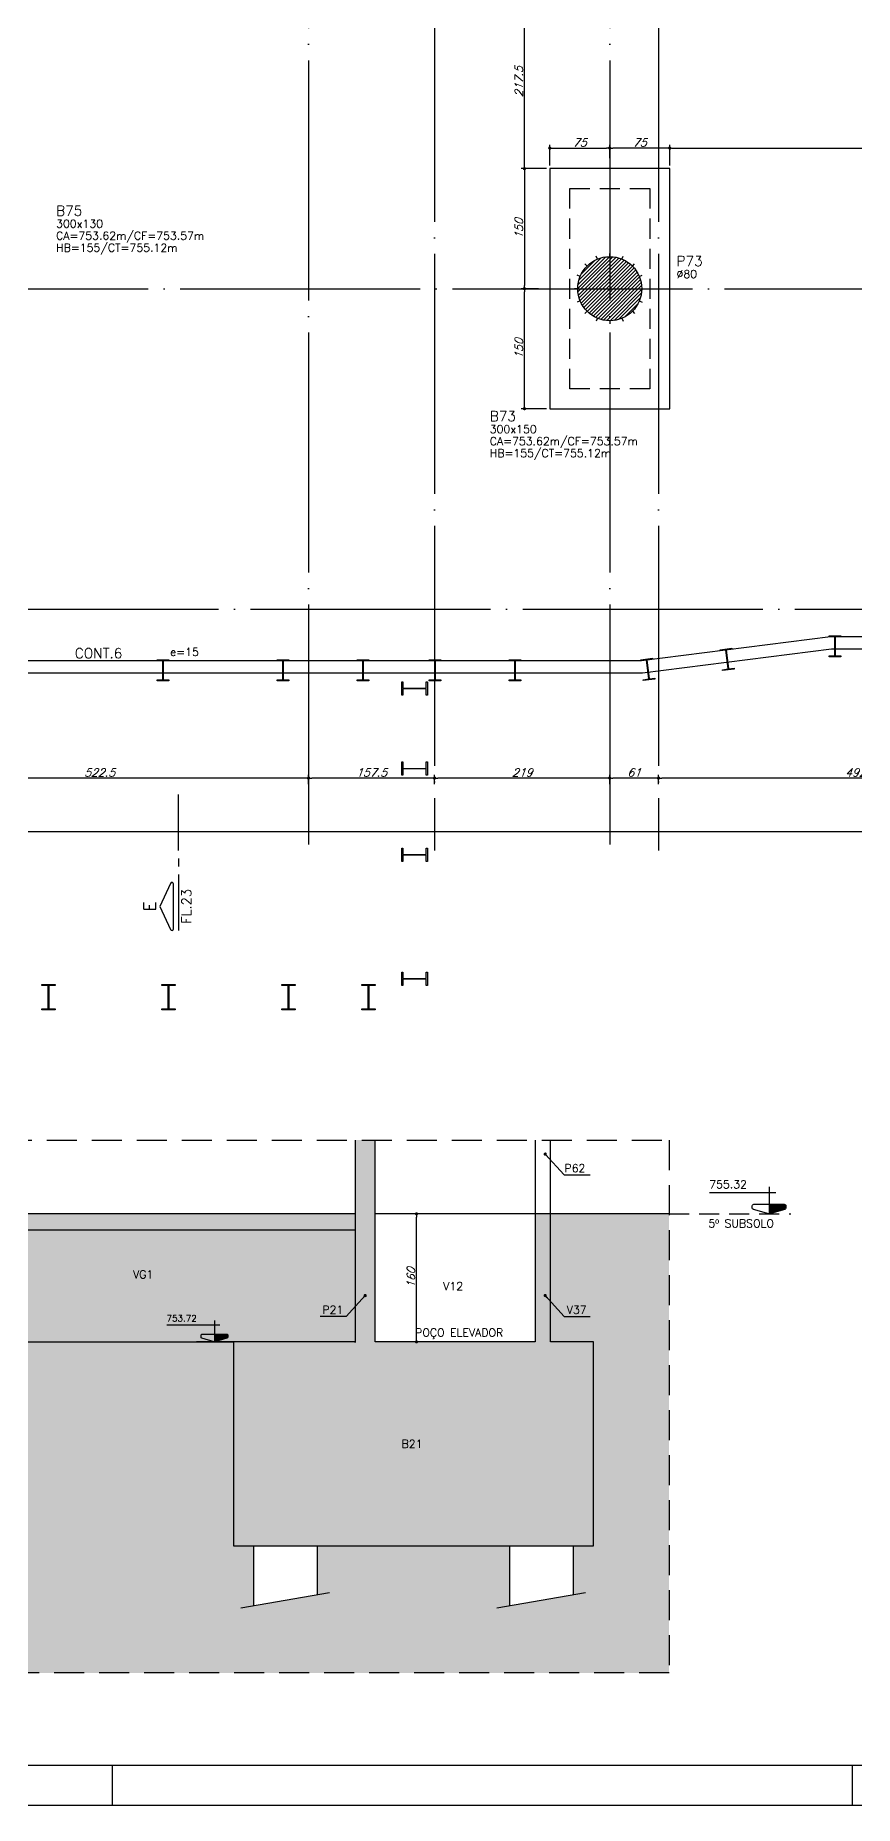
# Model space of a CAD drawing. Header units: millimetres. Extents: x -4137 to 5508, y -2380 to 3650.
# Drawn here: x 787 to 1811, y -2380 to -168 of the extents above; entities that cross this region are included whole.
import ezdxf
from ezdxf.enums import TextEntityAlignment as Align

# ---------------------------------------------------------------- set-up
doc = ezdxf.new("R2010")
doc.units = ezdxf.units.MM
doc.header["$LTSCALE"] = 50
for name, pattern in [('ACAD_ISO04W100', [30, 24, -3, 0, -3]), ('DASHED', [0.75, 0.5, -0.25]), ('EIXO', [6.8, 6, -0.4, 0, -0.4]), ('HIDDEN', [0.375, 0.25, -0.125])]:
    doc.linetypes.add(name, pattern=pattern)
doc.layers.add('A-DETL-MBND', color=5, linetype='Continuous', lineweight=9)
for name, color, linetype in [('F-AUX', 2, 'Continuous'), ('F-AUX-RED', 1, 'Continuous'), ('F-BLOCOS', 3, 'Continuous'), ('F-BLOCOS-DIM', 2, 'Continuous'), ('F-BLOCOS-NOME', 3, 'Continuous'), ('F-CORTE', 4, 'Continuous'), ('F-CORTE-INDICAÇÃO', 4, 'Continuous'), ('F-COTAS', 106, 'Continuous'), ('F-EIXO', 12, 'EIXO'), ('F-EIXOS-DET', 1, 'Continuous'), ('F-ESTACAS-BARRETE', 2, 'Continuous'), ('F-HATCH', 1, 'Continuous'), ('F-LEADER', 1, 'Continuous'), ('F-MARGEM', 1, 'Continuous'), ('F-NÍVEL-VISTA', 2, 'Continuous'), ('F-PARC-DIM', 2, 'Continuous'), ('F-PARC-NOME', 4, 'Continuous'), ('F-PILARES-DIM', 172, 'Continuous'), ('F-PILARES-HACH', 174, 'Continuous'), ('F-PILARES-N', 170, 'Continuous'), ('F-PILARES-NASCE', 4, 'Continuous'), ('F-PILARES-NOME', 170, 'Continuous'), ('F-PM_EST', 1, 'Continuous'), ('F-SOLIDO', 71, 'Continuous'), ('F-TEXTO', 6, 'Continuous'), ('F-VIGAS', 3, 'Continuous'), ('F-VIGAS-DIM', 2, 'Continuous'), ('F-VISTA', 2, 'Continuous')]:
    doc.layers.add(name, color=color, linetype=linetype)
doc.styles.add('CP-TEXT-INCL', font='simplex.shx', dxfattribs={"oblique": 20})
doc.styles.add('MCP', font='simplex.shx')
doc.styles.add('ROMANS', font='simplex.shx')
doc.styles.get("Standard").update_dxf_attribs({"font": 'simplex.shx'})
doc.dimstyles.new('CP-COTAS-50', dxfattribs={"dimscale": 0.8, "dimtxt": 12.5, "dimasz": 5, "dimexe": 5, "dimexo": 5, "dimgap": 2.5, "dimtad": 1, "dimdec": 1, "dimdsep": 46, "dimtxsty": 'CP-TEXT-INCL', "dimblk1": 'DOT', "dimblk2": 'DOT', "dimsah": 1, "dimcen": 9, "dimclrd": 256, "dimclre": 256, "dimclrt": 256, "dimadec": 0, "dimazin": 0, "dimtfac": 1, "dimtdec": 1, "dimtmove": 2, "dimatfit": 3, "dimldrblk": 'DOT', "dimfxl": 0, "dimtolj": 1, "dimarcsym": 0})

# ---------------------------------------------------------------- blocks, each defined once
blk = doc.blocks.new('A0-4L_900')
at = {"layer": 'F-MARGEM', "color": 2}
for p, q in [((100.4, 1), (100.4, 0)), ((118.9, 1), (118.9, 0))]:
    blk.add_line(p, q, dxfattribs=at)
blk.add_lwpolyline([(0, 0), (0, 90), (192.9, 90), (192.9, 0)], close=True, dxfattribs=at)
at = {"layer": 'F-MARGEM', "color": 7}
blk.add_lwpolyline([(2.5, 89), (191.9, 89), (191.9, 1), (2.5, 1)], close=True, dxfattribs=at)
blk = doc.blocks.new('*U10')
at = {"layer": 'F-CORTE-INDICAÇÃO'}
for p, q in [((-100, 0), (-170, 0)), ((-80, 0), (-90, 0)), ((-70, 0), (0, 0))]:
    blk.add_line(p, q, dxfattribs=at)
blk.add_lwpolyline([(-112, 6, 0.802585), (-111.2, 9.8), (-140, 23.3), (-168.8, 9.8, 0.802585), (-168, 6)], format="xyb", close=True, dxfattribs=at)
at = {"layer": 'F-CORTE-INDICAÇÃO', "style": 'ROMANS'}
blk.add_attdef('CORTE', text='', height=15, dxfattribs=at).set_placement((-140, 35.8), align=Align.MIDDLE_CENTER)
at = {"layer": 'F-CORTE-INDICAÇÃO', "color": 2, "style": 'ROMANS'}
blk.add_attdef('FOLHA', text='', height=12, dxfattribs=at).set_placement((-140, -10), align=Align.MIDDLE_CENTER)
blk = doc.blocks.new('*U32')
at = {"layer": 'F-EIXO'}
blk.add_line((0, 0), (0, -3126.4), dxfattribs=at)
at = {"layer": 'F-TEXTO', "style": 'ROMANS'}
blk.add_attdef('EIXO', text='', height=17.5, rotation=360, dxfattribs=at).set_placement((0, 28.2), align=Align.MIDDLE_CENTER)
blk = doc.blocks.new('*U4')
at = {"layer": 'F-EIXO'}
blk.add_line((0, 0), (7197, 0), dxfattribs=at)
at = {"layer": 'F-TEXTO', "style": 'ROMANS'}
blk.add_attdef('EIXO', text='', height=17.5, dxfattribs=at).set_placement((-28.2072, 0), align=Align.MIDDLE_CENTER)
blk = doc.blocks.new('*U5')
at = {"layer": 'F-EIXO'}
blk.add_line((0, 0), (7285, 0), dxfattribs=at)
at = {"layer": 'F-TEXTO', "style": 'ROMANS'}
blk.add_attdef('EIXO', text='', height=17.5, dxfattribs=at).set_placement((-28.2072, 0), align=Align.MIDDLE_CENTER)
blk = doc.blocks.new('*U28')
at = {"layer": 'F-EIXO'}
blk.add_line((0, 0), (0, -3027.9), dxfattribs=at)
at = {"layer": 'F-TEXTO', "style": 'ROMANS'}
blk.add_attdef('EIXO', text='', height=17.5, rotation=360, dxfattribs=at).set_placement((0, 28.2), align=Align.MIDDLE_CENTER)
blk = doc.blocks.new('*U30')
at = {"layer": 'F-EIXO'}
blk.add_line((0, 0), (0, -3027.9), dxfattribs=at)
at = {"layer": 'F-TEXTO', "style": 'ROMANS'}
blk.add_attdef('EIXO', text='', height=17.5, rotation=360, dxfattribs=at).set_placement((0, 28.2), align=Align.MIDDLE_CENTER)
blk = doc.blocks.new('A$C10EB3C7A')
at = {"layer": 'F-EIXO', "linetype": 'Continuous'}
for name, p in [('*U32', (1285.5, 1939.8)), ('*U32', (1565.5, 1939.8)), ('*U30', (1128, 1841.4)), ('*U28', (1504.5, 1841.4)), ('*U5', (-3793.7, -484.5)), ('*U4', (-3705.8, -885))]:
    blk.add_blockref(name, p, dxfattribs=at)
blk = doc.blocks.new('_DOT')
at = {"color": 0, "linetype": 'ByBlock'}
blk.add_line((-0.5, 0), (-1, 0), dxfattribs=at)
at = {"color": 0, "linetype": 'ByBlock', "const_width": 0.5}
blk.add_lwpolyline([(-0.25, 0, 1), (0.25, 0, 1)], format="xyb", close=True, dxfattribs=at)
blk = doc.blocks.new('*D34')
at = {"layer": 'DEFPOINTS', "color": 0, "linetype": 'Continuous', "transparency": 16777216}
for p in [(-3540, -934.5), (3264.5, -934.5), (3264.5, -1162.9)]:
    blk.add_point(p, dxfattribs=at)
at = {"layer": 'F-COTAS', "linetype": 'Continuous', "lineweight": -2, "transparency": 16777216}
for p, q in [((-3540, -938.5), (-3540, -1166.9)), ((3264.5, -938.5), (3264.5, -1166.9)), ((-3536, -1162.9), (3260.5, -1162.9))]:
    blk.add_line(p, q, dxfattribs=at)
at = {"layer": 'F-COTAS', "linetype": 'Continuous', "lineweight": -2, "transparency": 16777216, "xscale": 4, "yscale": 4, "zscale": 4, "rotation": 180}
blk.add_blockref('_DOT', (-3540, -1162.9), dxfattribs=at)
at = {"layer": 'F-COTAS', "linetype": 'Continuous', "lineweight": -2, "transparency": 16777216, "xscale": 4, "yscale": 4, "zscale": 4}
blk.add_blockref('_DOT', (3264.5, -1162.9), dxfattribs=at)
at = {"layer": 'F-COTAS', "linetype": 'Continuous', "transparency": 16777216, "insert": (-137.8, -1155.9), "char_height": 10, "attachment_point": 5, "style": 'CP-TEXT-INCL'}
blk.add_mtext('\\A1;6804.5', dxfattribs=at)
blk = doc.blocks.new('*D40')
at = {"layer": 'DEFPOINTS', "color": 0, "linetype": 'Continuous', "transparency": 16777216}
for p in [(1565.5, -1096.2), (1565.5, -1107.8), (2057.5, -1107.8)]:
    blk.add_point(p, dxfattribs=at)
at = {"layer": 'F-COTAS', "linetype": 'Continuous', "lineweight": -2, "transparency": 16777216}
for p, q in [((1565.5, -1103.8), (1565.5, -1092.2)), ((2053.5, -1096.2), (1569.5, -1096.2)), ((2057.5, -1103.8), (2057.5, -1092.2))]:
    blk.add_line(p, q, dxfattribs=at)
at = {"layer": 'F-COTAS', "linetype": 'Continuous', "lineweight": -2, "transparency": 16777216, "xscale": 4, "yscale": 4, "zscale": 4, "rotation": 180}
blk.add_blockref('_DOT', (1565.5, -1096.2), dxfattribs=at)
at = {"layer": 'F-COTAS', "linetype": 'Continuous', "lineweight": -2, "transparency": 16777216, "xscale": 4, "yscale": 4, "zscale": 4}
blk.add_blockref('_DOT', (2057.5, -1096.2), dxfattribs=at)
at = {"layer": 'F-COTAS', "linetype": 'Continuous', "transparency": 16777216, "insert": (1811.5, -1089.2), "char_height": 10, "attachment_point": 5, "style": 'CP-TEXT-INCL'}
blk.add_mtext('\\A1;492', dxfattribs=at)
blk = doc.blocks.new('*D41')
at = {"layer": 'DEFPOINTS', "color": 0, "linetype": 'Continuous', "transparency": 16777216}
for p in [(1504.5, -1096.2), (1504.5, -1107.8), (1565.5, -1107.8)]:
    blk.add_point(p, dxfattribs=at)
at = {"layer": 'F-COTAS', "linetype": 'Continuous', "lineweight": -2, "transparency": 16777216}
for p, q in [((1504.5, -1103.8), (1504.5, -1092.2)), ((1561.5, -1096.2), (1508.5, -1096.2)), ((1565.5, -1103.8), (1565.5, -1092.2))]:
    blk.add_line(p, q, dxfattribs=at)
at = {"layer": 'F-COTAS', "linetype": 'Continuous', "lineweight": -2, "transparency": 16777216, "xscale": 4, "yscale": 4, "zscale": 4, "rotation": 180}
blk.add_blockref('_DOT', (1504.5, -1096.2), dxfattribs=at)
at = {"layer": 'F-COTAS', "linetype": 'Continuous', "lineweight": -2, "transparency": 16777216, "xscale": 4, "yscale": 4, "zscale": 4}
blk.add_blockref('_DOT', (1565.5, -1096.2), dxfattribs=at)
at = {"layer": 'F-COTAS', "linetype": 'Continuous', "transparency": 16777216, "insert": (1535, -1089.2), "char_height": 10, "attachment_point": 5, "style": 'CP-TEXT-INCL'}
blk.add_mtext('\\A1;61', dxfattribs=at)
blk = doc.blocks.new('*D42')
at = {"layer": 'DEFPOINTS', "color": 0, "linetype": 'Continuous', "transparency": 16777216}
for p in [(1285.5, -1096.2), (1285.5, -1107.8), (1504.5, -1107.8)]:
    blk.add_point(p, dxfattribs=at)
at = {"layer": 'F-COTAS', "linetype": 'Continuous', "lineweight": -2, "transparency": 16777216}
for p, q in [((1285.5, -1103.8), (1285.5, -1092.2)), ((1500.5, -1096.2), (1289.5, -1096.2)), ((1504.5, -1103.8), (1504.5, -1092.2))]:
    blk.add_line(p, q, dxfattribs=at)
at = {"layer": 'F-COTAS', "linetype": 'Continuous', "lineweight": -2, "transparency": 16777216, "xscale": 4, "yscale": 4, "zscale": 4, "rotation": 180}
blk.add_blockref('_DOT', (1285.5, -1096.2), dxfattribs=at)
at = {"layer": 'F-COTAS', "linetype": 'Continuous', "lineweight": -2, "transparency": 16777216, "xscale": 4, "yscale": 4, "zscale": 4}
blk.add_blockref('_DOT', (1504.5, -1096.2), dxfattribs=at)
at = {"layer": 'F-COTAS', "linetype": 'Continuous', "transparency": 16777216, "insert": (1395, -1089.2), "char_height": 10, "attachment_point": 5, "style": 'CP-TEXT-INCL'}
blk.add_mtext('\\A1;219', dxfattribs=at)
blk = doc.blocks.new('*D43')
at = {"layer": 'DEFPOINTS', "color": 0, "linetype": 'Continuous', "transparency": 16777216}
for p in [(1128, -1096.2), (1128, -1107.8), (1285.5, -1107.8)]:
    blk.add_point(p, dxfattribs=at)
at = {"layer": 'F-COTAS', "linetype": 'Continuous', "lineweight": -2, "transparency": 16777216}
for p, q in [((1128, -1103.8), (1128, -1092.2)), ((1281.5, -1096.2), (1132, -1096.2)), ((1285.5, -1103.8), (1285.5, -1092.2))]:
    blk.add_line(p, q, dxfattribs=at)
at = {"layer": 'F-COTAS', "linetype": 'Continuous', "lineweight": -2, "transparency": 16777216, "xscale": 4, "yscale": 4, "zscale": 4, "rotation": 180}
blk.add_blockref('_DOT', (1128, -1096.2), dxfattribs=at)
at = {"layer": 'F-COTAS', "linetype": 'Continuous', "lineweight": -2, "transparency": 16777216, "xscale": 4, "yscale": 4, "zscale": 4}
blk.add_blockref('_DOT', (1285.5, -1096.2), dxfattribs=at)
at = {"layer": 'F-COTAS', "linetype": 'Continuous', "transparency": 16777216, "insert": (1206.7, -1089.2), "char_height": 10, "attachment_point": 5, "style": 'CP-TEXT-INCL'}
blk.add_mtext('\\A1;157.5', dxfattribs=at)
blk = doc.blocks.new('*D44')
at = {"layer": 'DEFPOINTS', "color": 0, "linetype": 'Continuous', "transparency": 16777216}
for p in [(605.5, -1096.2), (605.5, -1107.8), (1128, -1107.8)]:
    blk.add_point(p, dxfattribs=at)
at = {"layer": 'F-COTAS', "linetype": 'Continuous', "lineweight": -2, "transparency": 16777216}
for p, q in [((605.5, -1103.8), (605.5, -1092.2)), ((1124, -1096.2), (609.5, -1096.2)), ((1128, -1103.8), (1128, -1092.2))]:
    blk.add_line(p, q, dxfattribs=at)
at = {"layer": 'F-COTAS', "linetype": 'Continuous', "lineweight": -2, "transparency": 16777216, "xscale": 4, "yscale": 4, "zscale": 4, "rotation": 180}
blk.add_blockref('_DOT', (605.5, -1096.2), dxfattribs=at)
at = {"layer": 'F-COTAS', "linetype": 'Continuous', "lineweight": -2, "transparency": 16777216, "xscale": 4, "yscale": 4, "zscale": 4}
blk.add_blockref('_DOT', (1128, -1096.2), dxfattribs=at)
at = {"layer": 'F-COTAS', "linetype": 'Continuous', "transparency": 16777216, "insert": (866.7, -1089.2), "char_height": 10, "attachment_point": 5, "style": 'CP-TEXT-INCL'}
blk.add_mtext('\\A1;522.5', dxfattribs=at)
blk = doc.blocks.new('Nível - Vista')
at = {"layer": 'F-NÍVEL-VISTA'}
blk.add_hatch(color=71, dxfattribs=at).paths.add_polyline_path([(0, 0.238), (-0.38, 0.238, 0.414214), (-0.42, 0.198), (-0.42, 0.148, 0.331206), (-0.391, 0.11), (-0.011, 0.002, 0.072993), (0, 0)])
at = {"layer": 'F-NÍVEL-VISTA', "color": 2}
for p, q in [((-0.168, 0.521), (1.493, 0.521)), ((0, 0.67), (0, 0))]:
    blk.add_line(p, q, dxfattribs=at)
blk.add_lwpolyline([(-0.011, 0.002, 0.146769), (0.011, 0.002), (0.391, 0.11, 0.331206), (0.42, 0.148), (0.42, 0.198, 0.414214), (0.38, 0.238), (-0.38, 0.238, 0.414214), (-0.42, 0.198), (-0.42, 0.148, 0.331206), (-0.391, 0.11), (-0.011, 0.002, 0.146769), (0.011, 0.002)], format="xyb", dxfattribs=at)
at = {"layer": 'F-TEXTO', "color": 3, "style": 'MCP'}
for tag, p in [('NÍVEL', (1.026, 0.636)), ('NÍVEL_DETALHE', (1.02, 0.186))]:
    blk.add_attdef(tag, text='', height=0.2, dxfattribs=at).set_placement(p, align=Align.CENTER)
blk = doc.blocks.new('*D123')
at = {"layer": 'DEFPOINTS', "color": 0, "transparency": 16777216}
for p in [(1263, -1640.8), (1263, -1640.8), (1263, -1800.8)]:
    blk.add_point(p, dxfattribs=at)
at = {"layer": 'F-COTAS', "lineweight": -2, "transparency": 16777216}
blk.add_line((1263, -1796.8), (1263, -1644.8), dxfattribs=at)
at = {"layer": 'F-COTAS', "lineweight": -2, "transparency": 16777216, "xscale": 4, "yscale": 4, "zscale": 4}
for p, rotation in [((1263, -1640.8), 90), ((1263, -1800.8), 270)]:
    blk.add_blockref('_DOT', p, dxfattribs=dict(at, rotation=rotation))
at = {"layer": 'F-COTAS', "transparency": 16777216, "insert": (1256, -1720.8), "char_height": 10, "attachment_point": 5, "rotation": 90, "style": 'CP-TEXT-INCL'}
blk.add_mtext('\\A1;160', dxfattribs=at)
blk = doc.blocks.new('*D159')
at = {"layer": 'DEFPOINTS', "color": 0, "transparency": 16777216}
for p in [(1397.9, -484.5), (1404.2, -484.5), (1429.5, -634.5)]:
    blk.add_point(p, dxfattribs=at)
at = {"layer": 'F-COTAS', "lineweight": -2, "transparency": 16777216}
for p, q in [((1400.2, -484.5), (1393.9, -484.5)), ((1397.9, -630.5), (1397.9, -488.5)), ((1425.5, -634.5), (1393.9, -634.5))]:
    blk.add_line(p, q, dxfattribs=at)
at = {"layer": 'F-COTAS', "lineweight": -2, "transparency": 16777216, "xscale": 4, "yscale": 4, "zscale": 4}
for p, rotation in [((1397.9, -484.5), 90), ((1397.9, -634.5), 270)]:
    blk.add_blockref('_DOT', p, dxfattribs=dict(at, rotation=rotation))
at = {"layer": 'F-COTAS', "transparency": 16777216, "insert": (1390.9, -559.5), "char_height": 10, "attachment_point": 5, "rotation": 90, "style": 'CP-TEXT-INCL'}
blk.add_mtext('\\A1;150', dxfattribs=at)
blk = doc.blocks.new('*D160')
at = {"layer": 'DEFPOINTS', "color": 0, "transparency": 16777216}
for p in [(1429.5, -334.5), (1397.9, -484.5), (1419.6, -484.5)]:
    blk.add_point(p, dxfattribs=at)
at = {"layer": 'F-COTAS', "lineweight": -2, "transparency": 16777216}
for p, q in [((1425.5, -334.5), (1393.9, -334.5)), ((1397.9, -338.5), (1397.9, -480.5)), ((1415.6, -484.5), (1393.9, -484.5))]:
    blk.add_line(p, q, dxfattribs=at)
at = {"layer": 'F-COTAS', "lineweight": -2, "transparency": 16777216, "xscale": 4, "yscale": 4, "zscale": 4}
for p, rotation in [((1397.9, -334.5), 90), ((1397.9, -484.5), 270)]:
    blk.add_blockref('_DOT', p, dxfattribs=dict(at, rotation=rotation))
at = {"layer": 'F-COTAS', "transparency": 16777216, "insert": (1390.9, -409.5), "char_height": 10, "attachment_point": 5, "rotation": 90, "style": 'CP-TEXT-INCL'}
blk.add_mtext('\\A1;150', dxfattribs=at)
blk = doc.blocks.new('*D161')
at = {"layer": 'DEFPOINTS', "color": 0, "transparency": 16777216}
for p in [(1504.5, -308.8), (1504.5, -320.3), (1429.5, -334.5)]:
    blk.add_point(p, dxfattribs=at)
at = {"layer": 'F-COTAS', "lineweight": -2, "transparency": 16777216}
for p, q in [((1429.5, -330.5), (1429.5, -304.8)), ((1433.5, -308.8), (1500.5, -308.8)), ((1504.5, -316.3), (1504.5, -304.8))]:
    blk.add_line(p, q, dxfattribs=at)
at = {"layer": 'F-COTAS', "lineweight": -2, "transparency": 16777216, "xscale": 4, "yscale": 4, "zscale": 4, "rotation": 180}
blk.add_blockref('_DOT', (1429.5, -308.8), dxfattribs=at)
at = {"layer": 'F-COTAS', "lineweight": -2, "transparency": 16777216, "xscale": 4, "yscale": 4, "zscale": 4}
blk.add_blockref('_DOT', (1504.5, -308.8), dxfattribs=at)
at = {"layer": 'F-COTAS', "transparency": 16777216, "insert": (1467, -301.8), "char_height": 10, "attachment_point": 5, "style": 'CP-TEXT-INCL'}
blk.add_mtext('\\A1;75', dxfattribs=at)
blk = doc.blocks.new('*D162')
at = {"layer": 'DEFPOINTS', "color": 0, "transparency": 16777216}
for p in [(1504.5, -308.8), (1504.5, -325.2), (1579.5, -334.5)]:
    blk.add_point(p, dxfattribs=at)
at = {"layer": 'F-COTAS', "lineweight": -2, "transparency": 16777216}
for p, q in [((1504.5, -321.2), (1504.5, -304.8)), ((1575.5, -308.8), (1508.5, -308.8)), ((1579.5, -330.5), (1579.5, -304.8))]:
    blk.add_line(p, q, dxfattribs=at)
at = {"layer": 'F-COTAS', "lineweight": -2, "transparency": 16777216, "xscale": 4, "yscale": 4, "zscale": 4, "rotation": 180}
blk.add_blockref('_DOT', (1504.5, -308.8), dxfattribs=at)
at = {"layer": 'F-COTAS', "lineweight": -2, "transparency": 16777216, "xscale": 4, "yscale": 4, "zscale": 4}
blk.add_blockref('_DOT', (1579.5, -308.8), dxfattribs=at)
at = {"layer": 'F-COTAS', "transparency": 16777216, "insert": (1542, -301.8), "char_height": 10, "attachment_point": 5, "style": 'CP-TEXT-INCL'}
blk.add_mtext('\\A1;75', dxfattribs=at)
blk = doc.blocks.new('*D163')
at = {"layer": 'DEFPOINTS', "color": 0, "transparency": 16777216}
for p in [(2150, -308.8), (1579.5, -334.5), (2150, -334.5)]:
    blk.add_point(p, dxfattribs=at)
at = {"layer": 'F-COTAS', "lineweight": -2, "transparency": 16777216}
for p, q in [((1579.5, -330.5), (1579.5, -304.8)), ((1583.5, -308.8), (2146, -308.8)), ((2150, -330.5), (2150, -304.8))]:
    blk.add_line(p, q, dxfattribs=at)
at = {"layer": 'F-COTAS', "lineweight": -2, "transparency": 16777216, "xscale": 4, "yscale": 4, "zscale": 4, "rotation": 180}
blk.add_blockref('_DOT', (1579.5, -308.8), dxfattribs=at)
at = {"layer": 'F-COTAS', "lineweight": -2, "transparency": 16777216, "xscale": 4, "yscale": 4, "zscale": 4}
blk.add_blockref('_DOT', (2150, -308.8), dxfattribs=at)
at = {"layer": 'F-COTAS', "transparency": 16777216, "insert": (1864.8, -301.8), "char_height": 10, "attachment_point": 5, "style": 'CP-TEXT-INCL'}
blk.add_mtext('\\A1;570.5', dxfattribs=at)
blk = doc.blocks.new('*D164')
at = {"layer": 'DEFPOINTS', "color": 0, "transparency": 16777216}
for p in [(1397.9, -117), (1429.5, -117), (1429.5, -334.5)]:
    blk.add_point(p, dxfattribs=at)
at = {"layer": 'F-COTAS', "lineweight": -2, "transparency": 16777216}
for p, q in [((1425.5, -117), (1393.9, -117)), ((1397.9, -330.5), (1397.9, -121)), ((1425.5, -334.5), (1393.9, -334.5))]:
    blk.add_line(p, q, dxfattribs=at)
at = {"layer": 'F-COTAS', "lineweight": -2, "transparency": 16777216, "xscale": 4, "yscale": 4, "zscale": 4}
for p, rotation in [((1397.9, -117), 90), ((1397.9, -334.5), 270)]:
    blk.add_blockref('_DOT', p, dxfattribs=dict(at, rotation=rotation))
at = {"layer": 'F-COTAS', "transparency": 16777216, "insert": (1390.9, -225.8), "char_height": 10, "attachment_point": 5, "rotation": 90, "style": 'CP-TEXT-INCL'}
blk.add_mtext('\\A1;217.5', dxfattribs=at)
blk = doc.blocks.new('Pilares W Gerdau - W310X52-689467-Térreo')
at = {"layer": 'F-PM_EST'}
for p, q in [((-8.35, 14.58), (-8.35, 15.9)), ((-8.35, 15.9), (8.35, 15.9)), ((-8.35, 15.9), (8.35, 15.9)), ((-8.35, 14.58), (-8.35, 15.9)), ((-0.381, 14.58), (-8.35, 14.58)), ((-0.381, 14.58), (-8.35, 14.58)), ((-0.381, -14.58), (-0.381, 14.58)), ((-0.381, -14.58), (-0.381, 14.58)), ((8.35, 14.58), (0.381, 14.58)), ((0.381, 14.58), (0.381, -14.58)), ((0.381, 14.58), (0.381, -14.58)), ((8.35, 14.58), (0.381, 14.58)), ((8.35, 15.9), (8.35, 14.58)), ((8.35, 15.9), (8.35, 14.58)), ((-8.35, -15.9), (-8.35, -14.58)), ((-8.35, -14.58), (-0.381, -14.58)), ((-8.35, -14.58), (-0.381, -14.58)), ((-8.35, -15.9), (-8.35, -14.58)), ((8.35, -15.9), (-8.35, -15.9)), ((8.35, -15.9), (-8.35, -15.9)), ((0.381, -14.58), (8.35, -14.58)), ((0.381, -14.58), (8.35, -14.58)), ((8.35, -14.58), (8.35, -15.9)), ((8.35, -14.58), (8.35, -15.9))]:
    blk.add_line(p, q, dxfattribs=at)
blk = doc.blocks.new('Pilares W Gerdau - W250X38_5-1257443-Térreo')
at = {"layer": 'F-PM_EST'}
for p, q in [((-7.35, 11.98), (-7.35, 13.1)), ((-7.35, 13.1), (7.35, 13.1)), ((-7.35, 13.1), (7.35, 13.1)), ((-7.35, 11.98), (-7.35, 13.1)), ((-0.33, 11.98), (-7.35, 11.98)), ((-0.33, 11.98), (-7.35, 11.98)), ((-0.33, -11.98), (-0.33, 11.98)), ((-0.33, -11.98), (-0.33, 11.98)), ((7.35, 11.98), (0.33, 11.98)), ((0.33, 11.98), (0.33, -11.98)), ((0.33, 11.98), (0.33, -11.98)), ((7.35, 11.98), (0.33, 11.98)), ((7.35, 13.1), (7.35, 11.98)), ((7.35, 13.1), (7.35, 11.98)), ((-7.35, -13.1), (-7.35, -11.98)), ((-7.35, -11.98), (-0.33, -11.98)), ((-7.35, -11.98), (-0.33, -11.98)), ((-7.35, -13.1), (-7.35, -11.98)), ((7.35, -13.1), (-7.35, -13.1)), ((7.35, -13.1), (-7.35, -13.1)), ((0.33, -11.98), (7.35, -11.98)), ((0.33, -11.98), (7.35, -11.98)), ((7.35, -11.98), (7.35, -13.1)), ((7.35, -11.98), (7.35, -13.1))]:
    blk.add_line(p, q, dxfattribs=at)
blk = doc.blocks.new('Pilares W Gerdau - W250X38_5-1257470-Térreo')
at = {"layer": 'F-PM_EST'}
for p, q in [((-7.35, 11.98), (-7.35, 13.1)), ((-7.35, 13.1), (7.35, 13.1)), ((-7.35, 13.1), (7.35, 13.1)), ((-7.35, 11.98), (-7.35, 13.1)), ((-0.33, 11.98), (-7.35, 11.98)), ((-0.33, 11.98), (-7.35, 11.98)), ((-0.33, -11.98), (-0.33, 11.98)), ((-0.33, -11.98), (-0.33, 11.98)), ((7.35, 11.98), (0.33, 11.98)), ((0.33, 11.98), (0.33, -11.98)), ((0.33, 11.98), (0.33, -11.98)), ((7.35, 11.98), (0.33, 11.98)), ((7.35, 13.1), (7.35, 11.98)), ((7.35, 13.1), (7.35, 11.98)), ((-7.35, -13.1), (-7.35, -11.98)), ((-7.35, -11.98), (-0.33, -11.98)), ((-7.35, -11.98), (-0.33, -11.98)), ((-7.35, -13.1), (-7.35, -11.98)), ((7.35, -13.1), (-7.35, -13.1)), ((7.35, -13.1), (-7.35, -13.1)), ((0.33, -11.98), (7.35, -11.98)), ((0.33, -11.98), (7.35, -11.98)), ((7.35, -11.98), (7.35, -13.1)), ((7.35, -11.98), (7.35, -13.1))]:
    blk.add_line(p, q, dxfattribs=at)
blk = doc.blocks.new('A$C1CCB5D26')
at = {"layer": 'A-DETL-MBND'}
for name, p in [('Pilares W Gerdau - W250X38_5-1257470-Térreo', (1786, -931.4)), ('Pilares W Gerdau - W250X38_5-1257443-Térreo', (946, -961.4)), ('Pilares W Gerdau - W250X38_5-1257443-Térreo', (1096, -961.4)), ('Pilares W Gerdau - W250X38_5-1257443-Térreo', (1196, -961.4)), ('Pilares W Gerdau - W250X38_5-1257443-Térreo', (1286, -961.4)), ('Pilares W Gerdau - W250X38_5-1257470-Térreo', (1386, -961.4)), ('Pilares W Gerdau - W310X52-689467-Térreo', (803, -1370)), ('Pilares W Gerdau - W310X52-689467-Térreo', (953, -1370)), ('Pilares W Gerdau - W310X52-689467-Térreo', (1103, -1370)), ('Pilares W Gerdau - W310X52-689467-Térreo', (1203, -1370))]:
    blk.add_blockref(name, p, dxfattribs=at)
for name, p, rotation in [('Pilares W Gerdau - W250X38_5-1257470-Térreo', (1552.1, -960.4), 7.156846251596553), ('Pilares W Gerdau - W250X38_5-1257470-Térreo', (1651.3, -947.9), 7.156846251596553), ('Pilares W Gerdau - W310X52-689467-Térreo', (1260.6, -984.4), 270), ('Pilares W Gerdau - W310X52-689467-Térreo', (1260.6, -1084.4), 270), ('Pilares W Gerdau - W310X52-689467-Térreo', (1260.6, -1192.1), 270), ('Pilares W Gerdau - W310X52-689467-Térreo', (1260.6, -1347.1), 270)]:
    blk.add_blockref(name, p, dxfattribs=dict(at, rotation=rotation))

msp = doc.modelspace()

# ---------------------------------------------------------------- hatches: boundary and pattern name
at = {"layer": 'F-HATCH'}
h = msp.add_hatch(dxfattribs=at)
h.set_pattern_fill('EARTH', color=256, scale=5, angle=45)
h.paths.add_polyline_path([(1059.263, -2055.798), (1034.263, -2055.798), (1034.263, -1800.798), (1186.312, -1800.798), (1186.312, -1777.792), (1186.312, -1640.796), (537.312, -1640.796), (537.312, -1660.796), (667.618, -1660.796), (667.618, -1759.58), (667.618, -1795.97), (667.618, -1915.796), (617.618, -1915.796), (617.618, -2103.24), (367.618, -2132.773), (367.618, -1915.796), (317.618, -1915.796), (317.618, -1817.012), (317.618, -1780.621), (317.618, -1720.796), (195.812, -1720.796), (186.312, -1720.796), (176.812, -1720.796), (123.812, -1720.796), (118.473, -1720.796), (104.812, -1720.796), (-64.688, -1720.796), (-64.688, -1731.383), (-64.688, -1800.798), (37.812, -1800.798), (37.812, -1902.11), (37.812, -1940.664), (37.812, -2055.798), (12.812, -2055.798), (12.812, -2116.552), (-67.188, -2130.404), (-67.188, -2055.798), (-119.52, -2055.798), (-179.392, -2055.798), (-253.188, -2055.798), (-253.188, -2116.552), (-333.188, -2130.404), (-333.188, -2055.798), (-358.188, -2055.798), (-358.188, -1954.486), (-358.188, -1915.932), (-358.188, -1800.798), (-302.688, -1800.798), (-302.688, -1640.796), (-436.54, -1640.796), (-436.54, -2214.74), (1578.612, -2214.74), (1578.612, -1640.796), (1430.312, -1640.796), (1430.312, -1739.466), (1430.312, -1800.798), (1484.263, -1800.798), (1484.263, -1896.86), (1484.263, -1937.296), (1484.263, -2055.798), (1459.263, -2055.798), (1459.263, -2116.552), (1379.263, -2130.404), (1379.263, -2055.798), (1314.741, -2055.798), (1243.384, -2055.798), (1139.263, -2055.798), (1139.263, -2116.552), (1059.263, -2130.404)])
at = {"layer": 'F-PILARES-HACH'}
h = msp.add_hatch(dxfattribs=at)
h.set_pattern_fill('ANSI31', color=256)
edge = h.paths.add_edge_path()
edge.add_arc((1504.5, -484.5), 40, 0, 360)
at = {"layer": 'F-SOLIDO'}
h = msp.add_hatch(color=256, dxfattribs=at)
h.dxf.hatch_style = 1
h.paths.add_polyline_path([(1430.312, -1820.798), (1430.312, -1800.798), (1430.312, -1739.466), (1430.312, -1640.796), (1411.312, -1640.796), (1411.312, -1800.798), (1393.923, -1800.798), (1325.536, -1800.798), (1325.522, -1800.798), (1325.512, -1800.798), (1324.732, -1800.798), (1322.822, -1800.798), (1314.741, -1800.798), (1211.312, -1800.798), (1211.312, -1702.536), (1211.312, -1681.105), (1211.312, -1640.796), (1211.312, -1548.557), (1186.312, -1548.557), (1186.312, -1558.575), (1186.312, -1569.462), (1186.312, -1640.796), (1186.312, -1777.792), (1186.312, -1801.842), (1186.312, -1800.798), (1186.312, -1820.798)])
h = msp.add_hatch(color=256, dxfattribs=at)
h.dxf.hatch_style = 1
h.paths.add_polyline_path([(1379.263, -2055.798), (1379.321, -2055.798), (1390.978, -2055.798), (1391.12, -2055.798), (1419.263, -2055.798), (1419.404, -2055.798), (1447.547, -2055.798), (1447.606, -2055.798), (1459.263, -2055.798), (1484.263, -2055.798), (1484.263, -1937.296), (1484.263, -1896.86), (1484.263, -1800.798), (1430.312, -1800.798), (1430.312, -1820.798), (1186.312, -1820.798), (1186.312, -1800.798), (1034.263, -1800.798), (1034.263, -2055.798), (1070.978, -2055.798), (1071.12, -2055.798), (1099.263, -2055.798), (1099.404, -2055.798), (1127.547, -2055.798), (1127.606, -2055.798), (1139.263, -2055.798), (1243.384, -2055.798), (1314.741, -2055.798)])

# ---------------------------------------------------------------- linework, layer by layer
at = {"layer": 'F-AUX', "color": 1, "linetype": 'HIDDEN', "ltscale": 3}
msp.add_lwpolyline([(-436.54, -1548.557), (1578.612, -1548.557), (1578.612, -2214.74), (-436.54, -2214.74)], close=True, dxfattribs=at)
at = {"layer": 'F-AUX-RED', "linetype": 'DASHED'}
msp.add_line((1578.612, -1640.796), (1730.898, -1640.796), dxfattribs=at)
at = {"layer": 'F-BLOCOS', "linetype": 'Continuous'}
msp.add_lwpolyline([(1579.5, -634.5), (1579.5, -334.5), (1429.5, -334.5), (1429.5, -634.5), (1579.5, -634.5)], dxfattribs=at)
at = {"layer": 'F-CORTE'}
for points in [[(1186.312, -1548.557), (1186.312, -1558.575), (1186.312, -1569.462), (1186.312, -1640.796), (1186.312, -1777.792), (1186.312, -1801.842), (1186.312, -1800.798)], [(1211.312, -1800.798), (1211.312, -1702.536), (1211.312, -1681.105), (1211.312, -1640.796), (1211.312, -1548.557)], [(1411.312, -1640.796), (1411.312, -1800.798)], [(1430.312, -1640.796), (1411.312, -1640.796)], [(1430.312, -1800.798), (1430.312, -1739.466), (1430.312, -1640.796)], [(1186.312, -1800.798), (1034.263, -1800.798)], [(1034.263, -1800.798), (1034.263, -2055.798), (1070.978, -2055.798), (1071.12, -2055.798), (1099.263, -2055.798), (1099.404, -2055.798), (1127.547, -2055.798), (1127.606, -2055.798), (1139.263, -2055.798), (1243.384, -2055.798), (1314.741, -2055.798), (1379.263, -2055.798), (1379.321, -2055.798), (1390.978, -2055.798), (1391.12, -2055.798), (1419.263, -2055.798), (1419.404, -2055.798), (1447.547, -2055.798), (1447.606, -2055.798), (1459.263, -2055.798), (1484.263, -2055.798)], [(1411.312, -1800.798), (1393.923, -1800.798), (1325.536, -1800.798), (1325.522, -1800.798), (1325.512, -1800.798), (1325.498, -1800.798), (1325.487, -1800.798), (1314.741, -1800.798), (1211.312, -1800.798)], [(1484.263, -1800.798), (1430.312, -1800.798)], [(1484.263, -2055.798), (1484.263, -1937.296), (1484.263, -1896.86), (1484.263, -1800.798)]]:
    msp.add_lwpolyline(points, dxfattribs=at)
at = {"layer": 'F-EIXOS-DET', "color": 1, "ltscale": 5}
msp.add_lwpolyline([(1034.263, -1800.798), (987.899, -1800.798)], dxfattribs=at)
at = {"layer": 'F-ESTACAS-BARRETE', "linetype": 'DASHED'}
msp.add_lwpolyline([(1454.5, -359.5), (1554.5, -359.5), (1554.5, -609.5), (1454.5, -609.5)], close=True, dxfattribs=at)
at = {"layer": 'F-LEADER'}
for p, q in [((1043.338, -2133.162), (1154.164, -2113.972)), ((1363.338, -2133.162), (1474.164, -2113.972))]:
    msp.add_line(p, q, dxfattribs=at)
at = {"layer": 'F-PILARES-N'}
msp.add_circle((1504.5, -484.5), 40, dxfattribs=at)
at = {"layer": 'F-PILARES-NASCE'}
for p, q in [((1504.5, -444.5), (1504.5, -440.598)), ((1476.216, -456.216), (1473.457, -453.457)), ((1489.193, -447.545), (1487.7, -443.94)), ((1519.807, -447.545), (1521.3, -443.94)), ((1532.784, -456.216), (1535.543, -453.457)), ((1464.5, -484.5), (1460.598, -484.5)), ((1467.545, -469.193), (1463.94, -467.7)), ((1541.455, -469.193), (1545.06, -467.7)), ((1544.5, -484.5), (1548.402, -484.5)), ((1467.545, -499.807), (1463.94, -501.3)), ((1541.455, -499.807), (1545.06, -501.3)), ((1476.216, -512.784), (1473.457, -515.543)), ((1489.193, -521.455), (1487.7, -525.06)), ((1504.5, -524.5), (1504.5, -528.402)), ((1519.807, -521.455), (1521.3, -525.06)), ((1532.784, -512.784), (1535.543, -515.543))]:
    msp.add_line(p, q, dxfattribs=at)
at = {"layer": 'F-VIGAS'}
for points in [[(3249.5, -275.5), (3249.5, -919.5), (1780.632, -919.5), (1544.382, -949.5), (760.5, -949.5), (760.5, -479.5), (645.5, -479.5)], [(745.5, -658.902), (745.5, -964.5), (1545.33, -964.5), (1781.58, -934.5), (3264.5, -934.5), (3264.5, -275.5)]]:
    msp.add_lwpolyline(points, dxfattribs=at)
at = {"layer": 'F-VISTA'}
for p, q in [((1411.312, -1548.557), (1411.312, -1640.796)), ((1430.312, -1640.796), (1430.312, -1548.557)), ((1411.312, -1640.796), (1211.312, -1640.796)), ((1059.263, -2055.798), (1059.263, -2130.404)), ((1139.263, -2116.552), (1139.263, -2055.798)), ((1379.263, -2055.798), (1379.263, -2130.404)), ((1459.263, -2116.552), (1459.263, -2055.798))]:
    msp.add_line(p, q, dxfattribs=at)
at = {"layer": 'F-VISTA', "color": 3}
for p, q in [((1186.312, -1640.796), (537.312, -1640.796)), ((1578.612, -1640.796), (1430.312, -1640.796))]:
    msp.add_line(p, q, dxfattribs=at)
at = {"layer": 'F-VISTA'}
for points in [[(667.618, -1660.796), (1186.312, -1660.796)], [(667.618, -1800.796), (1034.263, -1800.798)]]:
    msp.add_lwpolyline(points, dxfattribs=at)

# ---------------------------------------------------------------- block references
at = {"layer": 'F-CORTE-INDICAÇÃO', "linetype": 'Continuous', "rotation": 90}
msp.add_blockref('*U10', (965.318, -1116.648), dxfattribs=at).add_auto_attribs({'FOLHA': 'FL.23', 'CORTE': 'E'})
at = {"layer": 'F-COTAS', "linetype": 'ACAD_ISO04W100', "lineweight": 100}
msp.add_blockref('A$C1CCB5D26', (0, 0), dxfattribs=at)
at = {"layer": 'F-EIXO'}
msp.add_blockref('A$C10EB3C7A', (0, 0), dxfattribs=at)
at = {"layer": 'F-MARGEM', "linetype": 'Continuous', "xscale": 50, "yscale": 50, "zscale": 50}
msp.add_blockref('A0-4L_900', (-4137.496, -2380.469), dxfattribs=at)
at = {"layer": 'F-NÍVEL-VISTA'}
ref = msp.add_blockref('Nível - Vista', (1703.71, -1640.796), dxfattribs=dict(at, xscale=-50, yscale=50, zscale=50))
ref.add_attrib('NÍVEL', '755.32', dxfattribs={"layer": 'F-TEXTO', "color": 3, "height": 10, "style": 'MCP'}).set_placement((1652.398, -1609.008), align=Align.CENTER)
at = {"layer": 'F-NÍVEL-VISTA', "linetype": 'Continuous'}
ref = msp.add_blockref('Nível - Vista', (1010.399, -1800.793), dxfattribs=dict(at, xscale=-40, yscale=40, zscale=40))
ref.add_attrib('NÍVEL', '753.72', dxfattribs={"layer": 'F-TEXTO', "color": 3, "height": 8, "style": 'MCP'}).set_placement((969.35, -1775.363), align=Align.CENTER)

# ---------------------------------------------------------------- texts
at = {"layer": 'F-BLOCOS-DIM', "linetype": 'Continuous', "style": 'MCP'}
for s, p in [('300x130', (812.426, -408.257)), ('CA=753.62m/CF=753.57m', (812.426, -423.257)), ('HB=155/CT=755.12m', (812.426, -438.257)), ('300x150', (1354.5, -665.125)), ('CA=753.62m/CF=753.57m', (1354.5, -680.125)), ('HB=155/CT=755.12m', (1354.5, -695.125))]:
    msp.add_text(s, height=10, dxfattribs=at).set_placement(p)
at = {"layer": 'F-BLOCOS-NOME', "linetype": 'Continuous', "style": 'MCP'}
for s, p in [('B75', (812.426, -393.257)), ('B73', (1354.5, -650.125))]:
    msp.add_text(s, height=12.5, dxfattribs=at).set_placement(p)
at = {"layer": 'F-PARC-DIM', "style": 'MCP'}
msp.add_text('e=15', height=10, dxfattribs=at).set_placement((954.862, -943.571))
at = {"layer": 'F-PARC-NOME', "style": 'MCP'}
msp.add_text('CONT.6', height=12.5, dxfattribs=at).set_placement((835.762, -946.37))
at = {"layer": 'F-PILARES-DIM', "linetype": 'Continuous', "style": 'MCP'}
msp.add_text('%%c80', height=10, dxfattribs=at).set_placement((1587.916, -471.197))
at = {"layer": 'F-PILARES-NOME', "linetype": 'Continuous', "style": 'MCP'}
msp.add_text('P73', height=12.5, dxfattribs=at).set_placement((1587.916, -456.197))
at = {"layer": 'F-TEXTO', "color": 2}
for s, p in [('P62', (1447.854, -1588.836)), ('VG1', (908.633, -1721.512)), ('V12', (1296.312, -1736.283)), ('P21', (1145.246, -1765.729)), ('V37', (1450.711, -1765.729)), ('B21', (1244.263, -1933.298))]:
    msp.add_text(s, height=10, dxfattribs=at).set_placement(p)
at = {"layer": 'F-VIGAS-DIM', "style": 'ROMANS'}
for s, p in [('5º SUBSOLO', (1627.783, -1657.838)), ('POÇO ELEVADOR', (1261.222, -1794.303))]:
    msp.add_text(s, height=10, dxfattribs=at).set_placement(p)

# ---------------------------------------------------------------- dimensions: what is measured, and where the dimension line sits
at = {"layer": 'F-COTAS'}
for base, p1, p2, picture, middle in [((1397.92, -117), (1429.5, -334.5), (1429.5, -117), '*D164', (1390.92, -225.75)), ((1397.92, -484.5), (1429.5, -334.5), (1419.553, -484.5), '*D160', (1390.92, -409.5)), ((1397.92, -484.5), (1429.5, -634.5), (1404.229, -484.5), '*D159', (1390.92, -559.5)), ((1263.027, -1640.796), (1263.027, -1800.798), (1263.027, -1640.796), '*D123', (1256.027, -1720.797))]:
    dim = msp.add_linear_dim(base=base, p1=p1, p2=p2, angle=90, dimstyle='CP-COTAS-50', dxfattribs=at)
    dim.commit()
    dim.dimension.update_dxf_attribs({"geometry": picture, "text_midpoint": middle})
for base, p1, p2, picture, middle in [((1504.5, -308.849), (1429.5, -334.5), (1504.5, -320.273), '*D161', (1467, -301.849)), ((1504.5, -308.849), (1579.5, -334.5), (1504.5, -325.24), '*D162', (1542, -301.849)), ((2150, -308.849), (1579.5, -334.5), (2150, -334.5), '*D163', (1864.75, -301.849))]:
    dim = msp.add_linear_dim(base=base, p1=p1, p2=p2, dimstyle='CP-COTAS-50', dxfattribs=at)
    dim.commit()
    dim.dimension.update_dxf_attribs({"geometry": picture, "text_midpoint": middle})
at = {"layer": 'F-COTAS', "linetype": 'Continuous'}
for base, p1, p2, picture, middle in [((3264.5, -1162.867), (-3540, -934.5), (3264.5, -934.5), '*D34', (-137.75, -1155.867)), ((605.5, -1096.152), (1128, -1107.806), (605.5, -1107.806), '*D44', (866.75, -1089.152)), ((1128, -1096.152), (1285.5, -1107.806), (1128, -1107.806), '*D43', (1206.75, -1089.152)), ((1285.5, -1096.152), (1504.5, -1107.806), (1285.5, -1107.806), '*D42', (1395, -1089.152)), ((1504.5, -1096.152), (1565.5, -1107.806), (1504.5, -1107.806), '*D41', (1535, -1089.152)), ((1565.5, -1096.152), (2057.5, -1107.806), (1565.5, -1107.806), '*D40', (1811.5, -1089.152))]:
    dim = msp.add_linear_dim(base=base, p1=p1, p2=p2, dimstyle='CP-COTAS-50', dxfattribs=at)
    dim.commit()
    dim.dimension.update_dxf_attribs({"geometry": picture, "text_midpoint": middle})

# ---------------------------------------------------------------- leaders
at = {"layer": 'F-LEADER'}
for points in [[(1423.802, -1566.133), (1447.536, -1592.122), (1479.962, -1592.122)], [(1198.821, -1743.026), (1175.088, -1769.015), (1142.662, -1769.015)], [(1423.802, -1743.026), (1447.536, -1769.015), (1479.962, -1769.015)]]:
    msp.add_leader(points, dimstyle='CP-COTAS-50', dxfattribs=at)

doc.saveas('drawing.dxf')
